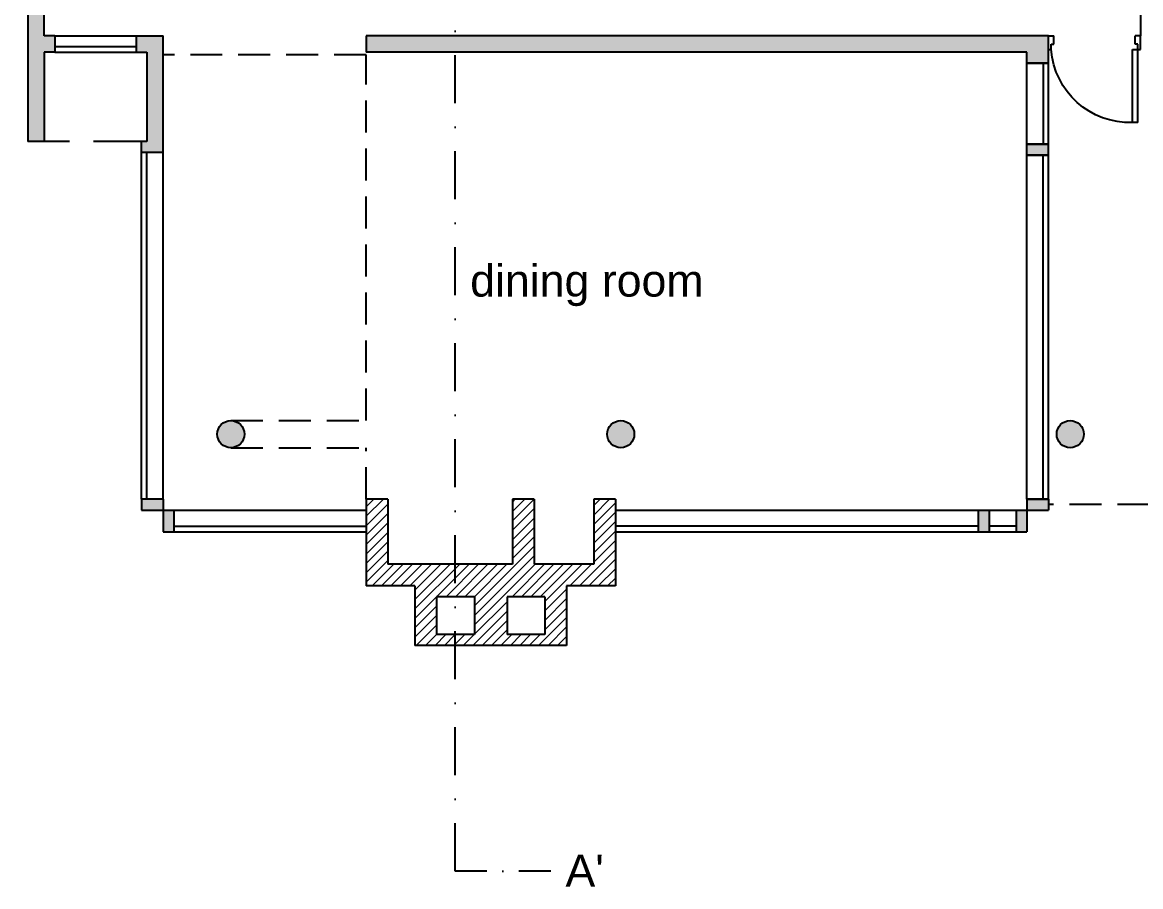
# Model space of a CAD drawing. Header units: millimetres. Extents: x -1430 to 19354, y 420 to 22678.
# Drawn here: x -51 to 10439, y 597 to 8700 of the extents above; entities that cross this region are included whole.
import ezdxf

# ---------------------------------------------------------------- set-up
doc = ezdxf.new("R2010")
doc.units = ezdxf.units.MM
doc.header["$LTSCALE"] = 30
doc.linetypes.add('ceco.net dash', pattern=[0.75, 0.5, -0.25])
doc.linetypes.add('ceco.net dash-dot', pattern=[1, 0.5, -0.25, 0, -0.25])
for name, color, linetype in [('ceco.net 439 Smith House lower level', 7, 'Continuous'), ('ceco.net Smith House glasses', 151, 'Continuous'), ('ceco.net Smith House section lines', 255, 'ceco.net dash-dot'), ('ceco.net Smith House text', 7, 'Continuous')]:
    doc.layers.add(name, color=color, linetype=linetype)
doc.styles.add('ceco.net', font='arial.ttf', dxfattribs={"height": 300})

msp = doc.modelspace()

# ---------------------------------------------------------------- hatches: boundary and pattern name
at = {"layer": 'ceco.net 439 Smith House lower level', "ltscale": 30}
for points in [[(7.450580597e-07, 7582.497528644279), (152.4000007510185, 7582.497528646141), (152.4000007510185, 8420.697528552266), (254.000000745058, 8420.697528550401), (254.000000745058, 8573.097528645769), (152.4000007510185, 8573.097528645769), (152.4000007510185, 12129.09752864576), (-50.7999996393919, 12129.09752864576), (-50.7999996393919, 12078.29752855375), (7.301568985e-07, 12078.29752855189)], [(1270.000000745058, 8573.097528645769), (1016.000000745058, 8573.097528645769), (1016.000000745058, 8420.697528552266), (1117.600000366568, 8420.697528552266), (1117.600000366568, 7582.497528646141), (1066.800000742077, 7582.497528646141), (1066.800000742077, 7480.897528551519), (1270.000000745058, 7480.897528551519)]]:
    msp.add_hatch(color=256, dxfattribs=at).paths.add_polyline_path(points)
h = msp.add_hatch(color=256, dxfattribs=at)
h.paths.add_polyline_path([(3175.000000730157, 8573.097528643906), (3175.000000730157, 8420.697528552266), (9372.600000366569, 8420.697528552266), (9372.600000366569, 8319.097528645769), (9575.800000742078, 8319.097528645769), (9575.800000742078, 8573.097528645769)])
h.paths.add_polyline_path([(9575.800000742078, 7455.497528644278), (9575.800000756979, 7557.097528645769), (9372.600000366569, 7557.097528645769), (9372.600000366569, 7455.497528646141)])
h = msp.add_hatch(color=256, dxfattribs=at)
h.paths.add_polyline_path([(2032.000000745058, 4839.297528551892, 1), (1778.000000745058, 4839.297528551892, 1)])
h.paths.add_polyline_path([(5689.600000366568, 4839.297528551892, 1), (5435.600000366568, 4839.297528551892, 1)])
h.paths.add_polyline_path([(9906.00000074506, 4839.297528551892, 1), (9652.000000745058, 4839.297528551892, 1)])
h.paths.add_polyline_path([(13563.60000036656, 4839.297528551892, 1), (13309.60000036656, 4839.297528551892, 1)])
h = msp.add_hatch(color=256, dxfattribs=at)
h.paths.add_polyline_path([(1066.800000742077, 4229.697528552263), (1066.800000756978, 4128.097528645769), (1270.000000759959, 4128.097528647631), (1270.000000745058, 4229.697528554126)])
h.paths.add_polyline_path([(1371.600000366568, 4128.097528647631), (1270.000000745058, 4128.097528649494), (1270.000000745058, 3924.897528551519), (1371.600000366568, 3924.897528551519)])
at = {"layer": 'ceco.net 439 Smith House lower level', "lineweight": 5}
h = msp.add_hatch(dxfattribs=at)
h.set_pattern_fill('ANSI31', color=256, scale=500, style=0)
h.set_pattern_definition([(45, (70726142.58628497, 15285091.89160653), (-44.19417382415921, 44.19417382415922), [])])
h.paths.add_polyline_path([(3378.200000360608, 3620.097528645769), (3378.200000360608, 4229.697528645396), (3175.000000372529, 4229.697528645396), (3175.000000372529, 3416.897528551519), (3632.200000360608, 3416.897528551519), (3632.200000360608, 2858.097528645768), (5054.600000366569, 2858.097528645768), (5054.600000366569, 3416.897528551519), (5511.800000742078, 3416.897528551519), (5511.800000742078, 4229.697528645396), (5308.600000366569, 4229.697528645396), (5308.600000366569, 3620.097528645769), (4749.800000742077, 3620.097528645769), (4749.800000742077, 4229.697528645396), (4546.600000366568, 4229.697528645396), (4546.600000366568, 3620.097528645769)])
h.paths.add_polyline_path([(4191.000000372529, 3315.297528646886), (4191.000000372529, 2959.697528645396), (3835.400000363588, 2959.697528645396), (3835.400000363588, 3315.297528646886)], flags=16)
h.paths.add_polyline_path([(4495.800000742078, 3315.297528646886), (4851.400000363589, 3315.297528646886), (4851.400000363589, 2959.697528645396), (4495.800000742078, 2959.697528645396)], flags=16)
at = {"layer": 'ceco.net 439 Smith House lower level', "ltscale": 30}
h = msp.add_hatch(color=256, dxfattribs=at)
h.paths.add_polyline_path([(8915.400000751019, 3924.897528549656), (9017.000000745058, 3924.897528553382), (9017.00000075996, 4128.097528645769), (8915.400000751019, 4128.097528645769)])
h.paths.add_polyline_path([(9372.600000366569, 4128.097528645769), (9271.00000074506, 4128.097528645769), (9271.00000074506, 3924.897528551519), (9372.600000366569, 3924.897528551519)])
h.paths.add_polyline_path([(9372.600000366569, 4229.697528552263), (9372.600000366569, 4128.097528645769), (9575.800000742078, 4128.097528643905), (9575.800000756979, 4229.697528554126)])

# ---------------------------------------------------------------- linework, layer by layer
at = {"layer": 'ceco.net 439 Smith House lower level'}
for p, q in [((7.450580597e-07, 12078.29752855189), (7.450580597e-07, 7582.497528646141)), ((152.4000007510185, 8573.097528645769), (152.4000007510185, 12129.09752864576)), ((254.000000745058, 8573.097528645769), (254.000000745058, 8420.697528552266)), ((1016.000000745058, 8573.097528645769), (1016.000000745058, 8420.697528552266)), ((9575.800000742078, 8573.097528645769), (3175.000000745058, 8573.097528645769)), ((3175.000000745058, 8573.097528645769), (3175.000000745058, 8420.697528552266)), ((9575.799977838993, 8573.097545165569), (9626.599977836013, 8573.097545165569)), ((9575.799977838993, 8446.09754517302), (9575.799977838993, 8573.097545165569)), ((9626.599977836013, 8496.897545170039), (9626.599977836013, 8573.097545165569)), ((10439.39997778833, 8573.097545165569), (10388.59997779131, 8573.097545165569)), ((10388.59997779131, 8496.897545170039), (10388.59997779131, 8573.097545165569)), ((10439.39997778833, 8446.09754517302), (10439.39997778833, 8573.097545165569)), ((152.4000007510185, 8420.697528552266), (152.4000007510185, 7582.497528646141)), ((1117.600000366568, 8420.697528552266), (1117.600000366568, 7582.497528646141)), ((9372.600000366569, 8420.697528552266), (3175.000000745058, 8420.697528552266)), ((9575.799977838993, 8446.09754517302), (9601.199977830052, 8446.09754517302)), ((9601.199977830052, 8496.897545170039), (9626.599977836013, 8496.897545170039)), ((9601.199977830052, 8446.09754517302), (9601.199977830052, 8496.897545170039)), ((10363.19997778534, 8446.09754517302), (10439.39997778833, 8446.09754517302)), ((10363.19997778534, 7760.297545213252), (10363.19997778534, 8446.09754517302)), ((10413.99997778236, 8496.897545170039), (10388.59997779131, 8496.897545170039)), ((10413.99997778236, 7760.297545213252), (10413.99997778236, 8496.897545170039)), ((9575.800000742078, 8319.097528645769), (9372.600000366569, 8319.097528645769)), ((10413.99997778236, 7760.297545213252), (10363.19997778534, 7760.297545213252)), ((152.4000007510185, 7582.497528646141), (7.450580597e-07, 7582.497528646141)), ((1117.600000366568, 7582.497528646141), (1066.800000742077, 7582.497528646141)), ((9575.800000742078, 7557.097528645769), (9372.600000366569, 7557.097528645769)), ((1270.000000745058, 7480.897528551519), (1066.800000742077, 7480.897528551519)), ((9575.800000742078, 7455.497528646141), (9372.600000366569, 7455.497528646141)), ((1270.000000745058, 4229.697528552263), (1066.800000742077, 4229.697528552263)), ((3378.200000360608, 4229.697528552263), (3175.000000745058, 4229.697528552263)), ((3175.000000745058, 4229.697528552263), (3175.000000745058, 3416.897528551519)), ((3378.200000360608, 4229.697528552263), (3378.200000360608, 3620.097528645769)), ((4749.800000742077, 4229.697528552263), (4546.600000366568, 4229.697528552263)), ((4546.600000366568, 4229.697528552263), (4546.600000366568, 3620.097528645769)), ((4749.800000742077, 4229.697528552263), (4749.800000742077, 3620.097528645769)), ((5511.800000742078, 4229.697528552263), (5308.600000366569, 4229.697528552263)), ((5308.600000366569, 4229.697528552263), (5308.600000366569, 3620.097528645769)), ((5511.800000742078, 4229.697528552263), (5511.800000742078, 3416.897528551519)), ((9575.800000742078, 4229.697528552263), (9372.600000366569, 4229.697528552263)), ((1371.600000366568, 4128.097528645769), (1371.600000366568, 3924.897528551519)), ((8915.400000751019, 4128.097528645769), (8915.400000751019, 3924.897528551519)), ((9017.000000745058, 4128.097528645769), (9017.000000745058, 3924.897528551519)), ((9271.00000074506, 4128.097528645769), (9271.00000074506, 3924.897528551519)), ((4546.600000366568, 3620.097528645769), (3378.200000360608, 3620.097528645769)), ((5308.600000366569, 3620.097528645769), (4749.800000742077, 3620.097528645769)), ((3632.200000360608, 3416.897528551519), (3175.000000745058, 3416.897528551519)), ((3632.200000360608, 3416.897528551519), (3632.200000360608, 2858.097528645768)), ((5511.800000742078, 3416.897528551519), (5054.600000366569, 3416.897528551519)), ((5054.600000366569, 3416.897528551519), (5054.600000366569, 2858.097528645768)), ((4191.000000745058, 3315.297528551891), (3835.400000751018, 3315.297528551891)), ((3835.400000751018, 3315.297528551891), (3835.400000751018, 2959.697528552263)), ((4191.000000745058, 3315.297528551891), (4191.000000745058, 2959.697528552263)), ((4851.400000751018, 3315.297528551891), (4495.800000742078, 3315.297528551891)), ((4495.800000742078, 3315.297528551891), (4495.800000742078, 2959.697528552263)), ((4851.400000751018, 3315.297528551891), (4851.400000751018, 2959.697528552263)), ((4191.000000745058, 2959.697528552263), (3835.400000751018, 2959.697528552263)), ((4851.400000751018, 2959.697528552263), (4495.800000742078, 2959.697528552263)), ((5054.600000366569, 2858.097528645768), (3632.200000360608, 2858.097528645768))]:
    msp.add_line(p, q, dxfattribs=at)
at = {"layer": 'ceco.net 439 Smith House lower level', "ltscale": 30}
for p, q in [((10439.40000075101, 9538.29754219018), (10439.39997778833, 8573.097545165569)), ((254.000000745058, 8573.097528645769), (152.4000007510185, 8573.097528645769)), ((1016.000000745058, 8573.097528645769), (1270.000000745058, 8573.097528645769)), ((1270.000000745058, 7480.897528551519), (1270.000000745058, 8573.097528645769)), ((9575.800000742078, 8319.097528645769), (9575.800000742078, 8573.097528645769)), ((254.000000745058, 8420.697528552266), (152.4000007510185, 8420.697528552266)), ((1016.000000745058, 8420.697528552266), (1117.600000366568, 8420.697528552266)), ((9372.600000366569, 8319.097528645769), (9372.600000366569, 8420.697528552266)), ((1066.800000742077, 7480.897528551519), (1066.800000742077, 7582.497528646141)), ((9372.600000366569, 7455.497528646141), (9372.600000366569, 7557.097528645769)), ((9575.800000742078, 7455.497528646141), (9575.800000742078, 7557.097528645769)), ((1066.800000742077, 4229.697528552263), (1066.800000742077, 4128.097528645769)), ((1270.000000745058, 4229.697528552263), (1270.000000745058, 3924.897528551519)), ((9372.600000366569, 4229.697528552263), (9372.600000366569, 3924.897528551519)), ((9575.800000742078, 4229.697528552263), (9575.800000742078, 4128.097528645769)), ((1066.800000742077, 4128.097528645769), (1371.600000366568, 4128.097528645769)), ((8915.400000751019, 4128.097528645769), (9017.000000745058, 4128.097528645769)), ((9271.00000074506, 4128.097528645769), (9575.800000742078, 4128.097528645769)), ((1270.000000745058, 3924.897528551519), (1371.600000366568, 3924.897528551519)), ((8915.400000751019, 3924.897528551519), (9017.000000745058, 3924.897528551519)), ((9271.00000074506, 3924.897528551519), (9372.600000366569, 3924.897528551519))]:
    msp.add_line(p, q, dxfattribs=at)
at = {"layer": 'ceco.net 439 Smith House lower level', "linetype": 'ceco.net dash', "ltscale": 20}
for p, q in [((3175.000000745058, 8395.297528551891), (1270.000000745058, 8395.297528551891)), ((3175.000000730157, 4966.297528551891), (3175.000000745058, 8395.297528551891)), ((1905.000000745058, 4966.297528551891), (3175.000000745058, 4966.297528551891)), ((1905.000000745058, 4712.297528551891), (3175.000000745058, 4712.297528551891)), ((3175.000000745058, 4229.697528550401), (3175.000000730157, 4712.297528551891)), ((14122.40000075101, 4178.897528646514), (9575.79999998212, 4178.897528646514))]:
    msp.add_line(p, q, dxfattribs=at)
at = {"layer": 'ceco.net 439 Smith House lower level', "linetype": 'ceco.net dash', "ltscale": 30}
msp.add_line((1066.800000742077, 7582.497528646141), (152.4000007510185, 7582.497528646141), dxfattribs=at)
at = {"layer": 'ceco.net 439 Smith House lower level'}
for centre in [(1905.000000745058, 4839.297528551892), (5562.600000366568, 4839.297528551892), (9779.00000074506, 4839.297528551892)]:
    msp.add_circle(centre, 127, dxfattribs=at)
at = {"layer": 'ceco.net 439 Smith House lower level', "extrusion": (0, 0, -1)}
msp.add_ellipse((10339.66965897381, 8500.386079814285), major_axis=(-711.6655535707399, 204.4916986690585), ratio=0.999999999987491, start_param=4.400801500471434, end_param=5.929998139541651, dxfattribs=at)
at = {"layer": 'ceco.net Smith House glasses'}
for p, q in [((254.000000745058, 8573.097528645769), (1016.000000745058, 8573.097528645769)), ((1016.000000745058, 8471.497528646141), (254.000000745058, 8471.497528646141)), ((254.000000745058, 8420.697528552266), (1016.000000745058, 8420.697528552266)), ((9525.000000745056, 8319.097528645769), (9525.000000745056, 7557.097528645769)), ((1066.800000742077, 4229.697528552263), (1066.800000742077, 7480.897528551519)), ((1117.600000366568, 4229.697528552263), (1117.600000366568, 7480.897528551519)), ((1270.000000745058, 4229.697528552263), (1270.000000745058, 7480.897528551519)), ((9372.600000366569, 4229.697528552263), (9372.600000366569, 7455.497528646141)), ((9525.000000745056, 4229.697528552263), (9525.000000745056, 7455.497528646141)), ((9575.800000742078, 4229.697528552263), (9575.800000742078, 7455.497528646141)), ((1371.600000366568, 4128.097528645769), (3175.000000745058, 4128.097528645769)), ((5511.800000742078, 4128.097528645769), (8915.400000751019, 4128.097528645769)), ((1371.600000366568, 3975.697528552264), (3175.000000745058, 3975.697528552264)), ((1371.600000366568, 3924.897528551519), (3175.000000745058, 3924.897528551519)), ((8915.400000751019, 3975.697528552264), (5511.800000742078, 3975.697528552264)), ((5511.800000742078, 3924.897528551519), (8915.400000751019, 3924.897528551519)), ((9271.00000074506, 3975.697528552264), (9017.000000745058, 3975.697528552264))]:
    msp.add_line(p, q, dxfattribs=at)
at = {"layer": 'ceco.net Smith House glasses', "ltscale": 30}
for p, q in [((254.000000745058, 8573.097528645769), (254.000000745058, 8420.697528552266)), ((1016.000000745058, 8573.097528645769), (1016.000000745058, 8420.697528552266)), ((9372.600000366569, 7557.097528645769), (9372.600000366569, 8319.097528645769)), ((9372.600000366569, 8319.097528645769), (9575.800000742078, 8319.097528645769)), ((9575.800000742078, 7557.097528645769), (9575.800000742078, 8319.097528645769)), ((9372.600000366569, 7557.097528645769), (9575.800000742078, 7557.097528645769)), ((1270.000000745058, 7480.897528551519), (1066.800000742077, 7480.897528551519)), ((9372.600000366569, 7455.497528646141), (9575.800000742078, 7455.497528646141)), ((1270.000000745058, 4229.697528552263), (1066.800000742077, 4229.697528552263)), ((9372.600000366569, 4229.697528552263), (9575.800000742078, 4229.697528552263)), ((1371.600000366568, 4128.097528645769), (1371.600000366568, 3924.897528551519)), ((3175.000000745058, 4128.097528645769), (3175.000000745058, 3924.897528551519)), ((5511.800000742078, 4128.097528645769), (5511.800000742078, 3924.897528551519)), ((8915.400000751019, 4128.097528645769), (8915.400000751019, 3924.897528551519)), ((9017.000000745058, 4128.097528645769), (9271.00000074506, 4128.097528645769)), ((9017.000000745058, 4128.097528645769), (9017.000000745058, 3924.897528551519)), ((9271.00000074506, 4128.097528645769), (9271.00000074506, 3924.897528551519)), ((9017.000000745058, 3924.897528551519), (9271.00000074506, 3924.897528551519))]:
    msp.add_line(p, q, dxfattribs=at)
at = {"layer": 'ceco.net Smith House section lines', "ltscale": 30}
msp.add_line((4010.150062292814, 743.1171288881451), (4010.150062292814, 22521.37384613417), dxfattribs=at)
at = {"layer": 'ceco.net Smith House section lines', "linetype": 'ceco.net dash-dot', "ltscale": 20}
msp.add_line((4905.641064748168, 743.1171288732439), (4010.150062292814, 743.1171288881451), dxfattribs=at)

# ---------------------------------------------------------------- texts
at = {"layer": 'ceco.net Smith House section lines', "ltscale": 30, "insert": (5044.03368756175, 897.0566511601209), "char_height": 300, "width": 378.9155426621437, "attachment_point": 1, "style": 'ceco.net'}
msp.add_mtext("A'", dxfattribs=at)
at = {"layer": 'ceco.net Smith House text', "ltscale": 30, "insert": (5244.810710033809, 6429.365897405893), "char_height": 300, "width": 4173.731787934899, "attachment_point": 2, "style": 'ceco.net'}
msp.add_mtext('dining room', dxfattribs=at)

doc.saveas('drawing.dxf')
